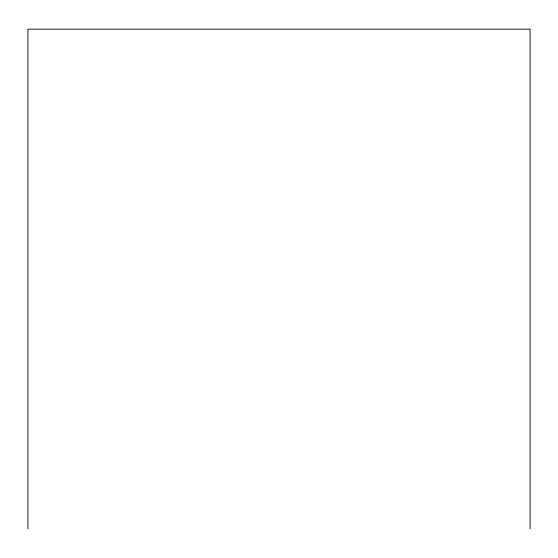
<?xml version="1.0" encoding="UTF-8"?>
<svg xmlns="http://www.w3.org/2000/svg" width="558" height="558" viewBox="0 0 558 558"><rect width="100%" height="100%" fill="white"/><g stroke="black" fill="none" stroke-linecap="round" stroke-linejoin="round"><path stroke-width="0.84" d="M530.1 528.845L530.1 29.155L27.9 29.155L27.9 528.845"/></g></svg>
